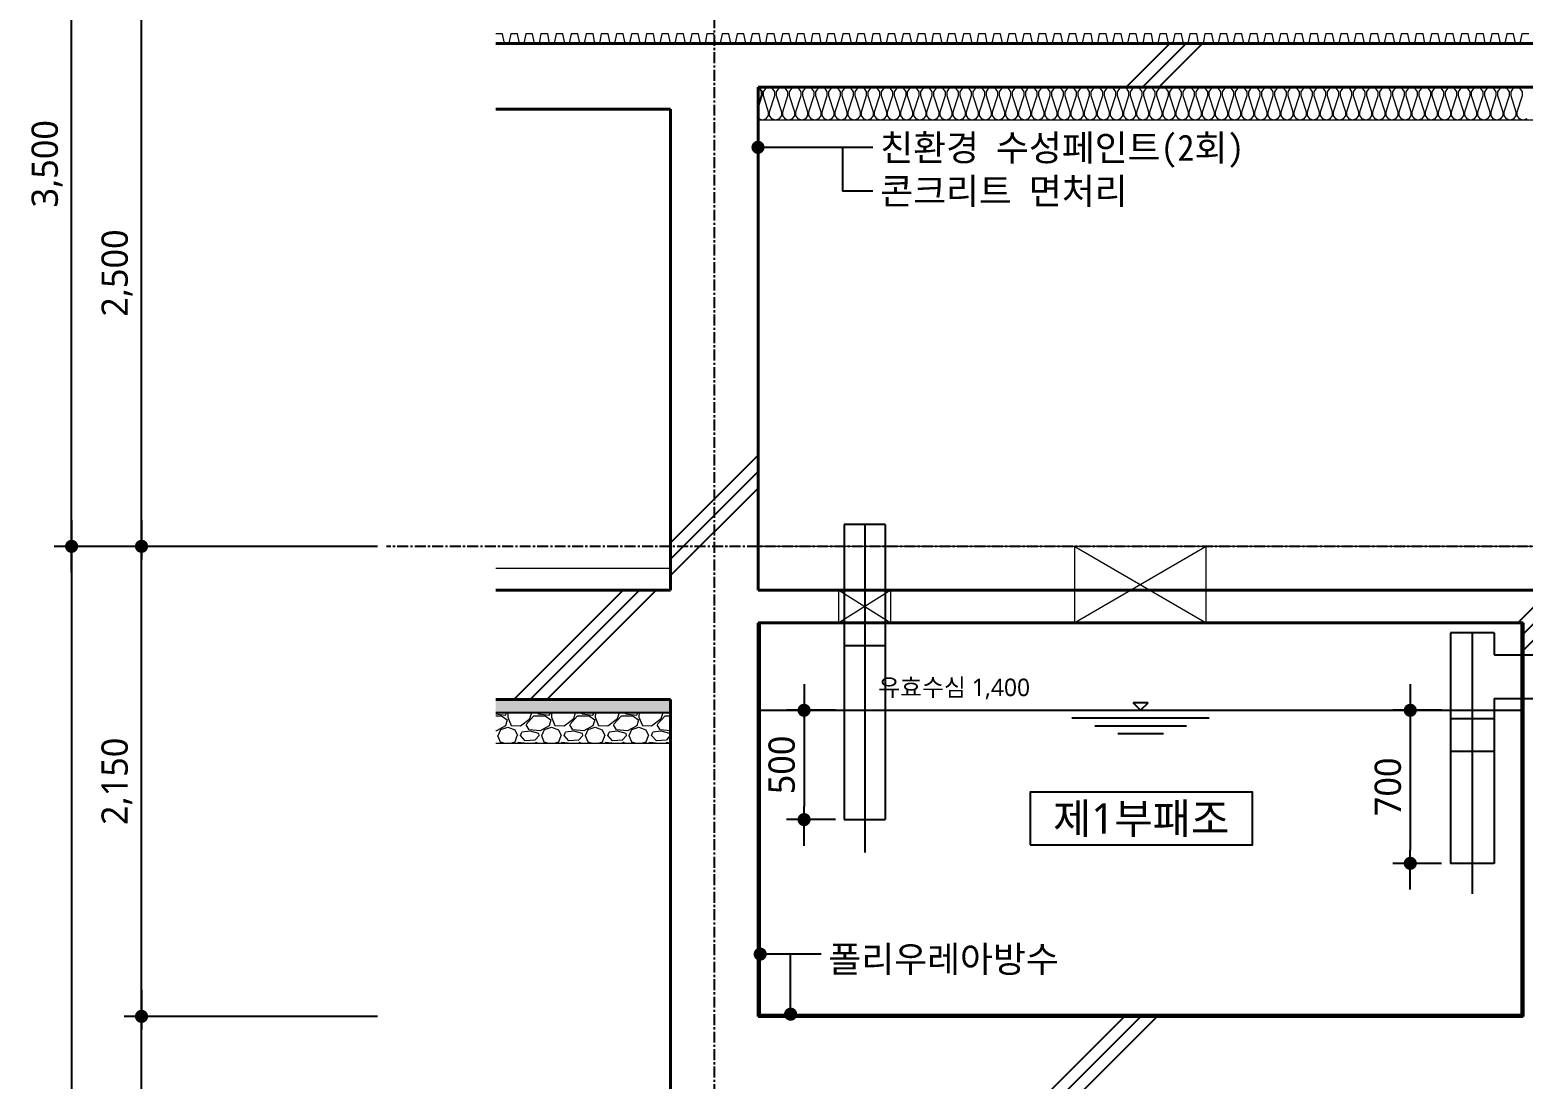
# Model space of a CAD drawing. Header units: millimetres. Extents: x 169673 to 334584, y 156879 to 224061.
# Drawn here: x 242102 to 248933, y 212178 to 216978 of the extents above; entities that cross this region are included whole.
import ezdxf
from ezdxf.enums import TextEntityAlignment as Align

# ---------------------------------------------------------------- set-up
doc = ezdxf.new("R2010")
doc.units = ezdxf.units.MM
doc.header["$LTSCALE"] = 40
doc.header["$MEASUREMENT"] = 0
for name, pattern in [('CEN', [62, 60, -1, 0, -1]), ('CENTER', [2, 1.25, -0.25, 0.25, -0.25]), ('HID', [2, 1.1, -0.9])]:
    doc.linetypes.add(name, pattern=pattern)
doc.layers.get('0').update_dxf_attribs({"linetype": 'CONTINUOUS'})
for name, color, linetype in [('--AH-TEXT', 7, 'CONTINUOUS'), ('1', 1, 'CONTINUOUS'), ('A-CONC-SOLD', 252, 'CEN'), ('A-DIMS', 7, 'CONTINUOUS'), ('A-MKXS-LEAD', 7, 'CONTINUOUS'), ('A-SECT-LIN3', 255, 'CONTINUOUS'), ('A-단열재', 9, 'CONTINUOUS'), ('AA-AXIS-LINE-1', 1, 'CENTER')]:
    doc.layers.add(name, color=color, linetype=linetype)
for name, color, linetype, lineweight in [('A-CONC-LIN1', 2, 'CONTINUOUS', 40), ('A-CONC-LIN2', 7, 'CONTINUOUS', 25), ('A-MKXS-TEXT1', 3, 'CONTINUOUS', 25), ('A-MKXX-NAME', 3, 'CONTINUOUS', 25), ('A-MKXX-SYMB', 7, 'CONTINUOUS', 25), ('A-SECT-LIN2', 6, 'CONTINUOUS', 20), ('A-XXXX-DRBD', 9, 'CONTINUOUS', 20), ('A-XXXX-FIN2', 6, 'CONTINUOUS', 20), ('A-XXXX-HATC', 8, 'CONTINUOUS', 18), ('A-XXXX-INSL2', 8, 'CONTINUOUS', 18), ('A-XXXX-WAT1', 9, 'HID', 20)]:
    doc.layers.add(name, color=color, linetype=linetype, lineweight=lineweight)
doc.styles.add('HY울릉도L', font='')
doc.styles.add('돋움체', font='')
doc.styles.add('맑은 고딕', font='malgun.ttf')
doc.styles.add('맑은고딕', font='malgun.ttf')
doc.styles.get('HY울릉도L').set_extended_font_data('HYwulM')
doc.styles.get('돋움체').set_extended_font_data('DotumChe')
doc.dimstyles.new('CDIM', dxfattribs={"dimtxt": 3, "dimasz": 1.5, "dimexe": 2, "dimexo": 1, "dimgap": 1, "dimtad": 1, "dimdec": 0, "dimrnd": 0.5, "dimzin": 0, "dimdsep": 32, "dimlunit": 6, "dimtxsty": 'HY울릉도L', "dimblk1": '_CIDOT', "dimblk2": '_CIDOT', "dimsah": 1, "dimcen": 5.5, "dimclrd": 2, "dimclre": 2, "dimclrt": 7, "dimadec": 0, "dimazin": 0, "dimtfac": 1, "dimtdec": 0, "dimtix": 1, "dimtmove": 2, "dimatfit": 1, "dimldrblk": '_CIDOT', "dimfxl": 1, "dimtolj": 1, "dimtzin": 0, "dimlwd": -1, "dimarcsym": 0})

# ---------------------------------------------------------------- blocks, each defined once
blk = doc.blocks.new('_CIDOT')
at = {"color": 0, "linetype": 'ByBlock'}
blk.add_line((2, 0), (-1, 0), dxfattribs=at)
at = {"color": 0, "linetype": 'ByBlock', "const_width": 0.5}
blk.add_lwpolyline([(-0.25, 0, 1), (0.25, 0, 1)], format="xyb", close=True, dxfattribs=at)
blk = doc.blocks.new('*D137')
at = {"layer": 'A-DIMS', "lineweight": -2, "transparency": 16777216}
for p, q in [((243693.1, 218115.2), (242213.1, 218115.2)), ((243693.1, 214615.2), (242213.1, 214615.2))]:
    blk.add_line(p, q, dxfattribs=at)
at = {"layer": 'A-DIMS', "transparency": 16777216}
blk.add_line((242293.1, 214675.2), (242293.1, 218055.2), dxfattribs=at)
at = {"layer": 'A-DIMS', "transparency": 16777216, "xscale": 60, "yscale": 60, "zscale": 60}
for p, rotation in [((242293.1, 218115.2), 90), ((242293.1, 214615.2), 270)]:
    blk.add_blockref('_CIDOT', p, dxfattribs=dict(at, rotation=rotation))
at = {"layer": 'A-DIMS', "color": 3, "transparency": 16777216, "insert": (242181, 216365.2), "char_height": 120, "attachment_point": 5, "rotation": 90, "style": '맑은고딕'}
blk.add_mtext('\\A1;3,500', dxfattribs=at)
blk = doc.blocks.new('*D138')
at = {"layer": 'A-DIMS', "lineweight": -2, "transparency": 16777216}
for p, q in [((243693.1, 217115.2), (242533.1, 217115.2)), ((243693.1, 214615.2), (242533.1, 214615.2))]:
    blk.add_line(p, q, dxfattribs=at)
at = {"layer": 'A-DIMS', "transparency": 16777216}
blk.add_line((242613.1, 214675.2), (242613.1, 217055.2), dxfattribs=at)
at = {"layer": 'A-DIMS', "transparency": 16777216, "xscale": 60, "yscale": 60, "zscale": 60}
for p, rotation in [((242613.1, 217115.2), 90), ((242613.1, 214615.2), 270)]:
    blk.add_blockref('_CIDOT', p, dxfattribs=dict(at, rotation=rotation))
at = {"layer": 'A-DIMS', "color": 3, "transparency": 16777216, "insert": (242501, 215865.2), "char_height": 120, "attachment_point": 5, "rotation": 90, "style": '맑은고딕'}
blk.add_mtext('\\A1;2,500', dxfattribs=at)
blk = doc.blocks.new('*D139')
at = {"layer": 'A-DIMS', "lineweight": -2, "transparency": 16777216}
for p, q in [((243693.1, 214615.2), (242533.1, 214615.2)), ((243693.1, 212465.2), (242533.1, 212465.2))]:
    blk.add_line(p, q, dxfattribs=at)
at = {"layer": 'A-DIMS', "transparency": 16777216}
blk.add_line((242613.1, 212525.2), (242613.1, 214555.2), dxfattribs=at)
at = {"layer": 'A-DIMS', "transparency": 16777216, "xscale": 60, "yscale": 60, "zscale": 60}
for p, rotation in [((242613.1, 214615.2), 90), ((242613.1, 212465.2), 270)]:
    blk.add_blockref('_CIDOT', p, dxfattribs=dict(at, rotation=rotation))
at = {"layer": 'A-DIMS', "color": 3, "transparency": 16777216, "insert": (242500.7, 213540.2), "char_height": 120, "attachment_point": 5, "rotation": 90, "style": '맑은고딕'}
blk.add_mtext('\\A1;2,150', dxfattribs=at)
blk = doc.blocks.new('*D140')
at = {"layer": 'A-DIMS', "lineweight": -2, "transparency": 16777216}
for p, q in [((243693.1, 212465.2), (242533.1, 212465.2)), ((243693.1, 209065.2), (242533.1, 209065.2))]:
    blk.add_line(p, q, dxfattribs=at)
at = {"layer": 'A-DIMS', "transparency": 16777216}
blk.add_line((242613.1, 209125.2), (242613.1, 212405.2), dxfattribs=at)
at = {"layer": 'A-DIMS', "transparency": 16777216, "xscale": 60, "yscale": 60, "zscale": 60}
for p, rotation in [((242613.1, 212465.2), 90), ((242613.1, 209065.2), 270)]:
    blk.add_blockref('_CIDOT', p, dxfattribs=dict(at, rotation=rotation))
at = {"layer": 'A-DIMS', "color": 3, "transparency": 16777216, "insert": (242501, 210765.2), "char_height": 120, "attachment_point": 5, "rotation": 90, "style": '맑은고딕'}
blk.add_mtext('\\A1;3,400', dxfattribs=at)
blk = doc.blocks.new('*D141')
at = {"layer": 'A-DIMS', "lineweight": -2, "transparency": 16777216}
for p, q in [((243693.1, 214615.2), (242213.1, 214615.2)), ((243693.1, 209065.2), (242213.1, 209065.2))]:
    blk.add_line(p, q, dxfattribs=at)
at = {"layer": 'A-DIMS', "transparency": 16777216}
blk.add_line((242293.1, 214555.2), (242293.1, 209125.2), dxfattribs=at)
at = {"layer": 'A-DIMS', "transparency": 16777216, "xscale": 60, "yscale": 60, "zscale": 60}
for p, rotation in [((242293.1, 214615.2), 90), ((242293.1, 209065.2), 270)]:
    blk.add_blockref('_CIDOT', p, dxfattribs=dict(at, rotation=rotation))
at = {"layer": 'A-DIMS', "color": 3, "transparency": 16777216, "insert": (242181, 211840.2), "char_height": 120, "attachment_point": 5, "rotation": 90, "style": '맑은고딕'}
blk.add_mtext('\\A1;5,550', dxfattribs=at)
blk = doc.blocks.new('A$C1EF06538')
at = {"color": 7}
for p, q in [((0, 0), (-25.8, 25.2)), ((25.8, 25.2), (-25.8, 25.2)), ((0, 0), (25.8, 25.2)), ((235.5, -27), (-235.5, -27)), ((157, -54), (-157, -54)), ((78.5, -81), (-78.5, -81))]:
    blk.add_line(p, q, dxfattribs=at)
blk = doc.blocks.new('*D156')
at = {"layer": 'A-DIMS', "lineweight": -2, "transparency": 16777216}
for p, q in [((245787.3, 213865.2, 0), (245563.9, 213865.2, 0)), ((245787.3, 213365.2, 0), (245563.9, 213365.2, 0))]:
    blk.add_line(p, q, dxfattribs=at)
at = {"layer": 'A-DIMS', "transparency": 16777216}
blk.add_line((245643.9, 213805.2, 0), (245643.9, 213425.2, 0), dxfattribs=at)
at = {"layer": 'A-DIMS', "transparency": 16777216, "xscale": 60, "yscale": 60, "zscale": 60}
for p, rotation in [((245643.9, 213865.2, 0), 90), ((245643.9, 213365.2, 0), 270)]:
    blk.add_blockref('_CIDOT', p, dxfattribs=dict(at, rotation=rotation))
at = {"layer": 'A-DIMS', "color": 3, "transparency": 16777216, "insert": (245541.9, 213615.2, 0), "char_height": 120, "attachment_point": 5, "rotation": 90, "style": '맑은고딕'}
blk.add_mtext('\\A1;500', dxfattribs=at)
blk = doc.blocks.new('*D157')
at = {"layer": 'A-DIMS', "lineweight": -2, "transparency": 16777216}
for p, q in [((248560.1, 213865.2, 0), (248336.8, 213865.2, 0)), ((248560.1, 213165.2, 0), (248336.8, 213165.2, 0))]:
    blk.add_line(p, q, dxfattribs=at)
at = {"layer": 'A-DIMS', "transparency": 16777216}
blk.add_line((248416.8, 213805.2, 0), (248416.8, 213225.2, 0), dxfattribs=at)
at = {"layer": 'A-DIMS', "transparency": 16777216, "xscale": 60, "yscale": 60, "zscale": 60}
for p, rotation in [((248416.8, 213865.2, 0), 90), ((248416.8, 213165.2, 0), 270)]:
    blk.add_blockref('_CIDOT', p, dxfattribs=dict(at, rotation=rotation))
at = {"layer": 'A-DIMS', "color": 3, "transparency": 16777216, "insert": (248314.8, 213515.2, 0), "char_height": 120, "attachment_point": 5, "rotation": 90, "style": '맑은고딕'}
blk.add_mtext('\\A1;700', dxfattribs=at)

msp = doc.modelspace()

# ---------------------------------------------------------------- hatches: boundary and pattern name
at = {"layer": 'A-CONC-SOLD'}
h = msp.add_hatch(dxfattribs=at)
h.set_pattern_fill('CONC', color=256, scale=100)
h.set_pattern_definition([(45, (-84000, 0), (-2121.32, 2121.32), []), (45, (-84000, 75), (-2121.32, 2121.32), []), (45, (-84000, 150), (-2121.32, 2121.32), [])])
h.paths.add_polyline_path([(255633.1, 214415.2), (255333.1, 214415.2), (255333.1, 216715.2), (256133.1, 216715.2), (256133.1, 216915.2), (244233.1, 216915.2), (244233.1, 216615.2), (245033.1, 216615.2), (245033.1, 214415.2), (244233.1, 214415.2), (244233.1, 213915.2), (245033.1, 213915.2), (245033.1, 209065.2), (255633.1, 209065.2)])
h.paths.add_polyline_path([(245433.1, 214265.2), (248933.1, 214265.2), (248933.1, 212465.2), (245433.1, 212465.2)], flags=16)
h.paths.add_polyline_path([(245433.1, 214415.2), (245433.1, 216715.2), (254933.1, 216715.2), (254933.1, 214415.2)], flags=16)
h.paths.add_polyline_path([(249133.1, 214265.2), (251033.1, 214265.2), (251033.1, 212465.2), (249133.1, 212465.2)], flags=16)
h.paths.add_polyline_path([(251233.1, 214265.2), (253133.1, 214265.2), (253133.1, 212465.2), (251233.1, 212465.2)], flags=16)
h.paths.add_polyline_path([(253333.1, 214265.2), (254933.1, 214265.2), (254933.1, 212465.2), (253333.1, 212465.2)], flags=16)
at = {"layer": 'A-XXXX-HATC'}
h = msp.add_hatch(dxfattribs=at)
h.set_pattern_fill('DOTS', color=256, scale=100)
h.set_pattern_definition([(0, (111686.8034, 293548.151), (3.125, 6.25), [0, -6.25])])
h.paths.add_polyline_path([(244233.1, 213915.2), (244233.1, 213855.2), (245033.1, 213855.2), (245033.1, 213915.2)])
h = msp.add_hatch(dxfattribs=at)
h.set_pattern_fill('GRAVEL', color=256, scale=200)
h.set_pattern_definition([(228.012788, (111830.803, 293748.151), (-1600, -1800), [26.9072, -2663.8176]), (184.969741, (111812.803, 293728.151), (2400, 200), [46.1736, -4571.18495]), (132.510447, (111766.803, 293724.151), (2000, -2200), [32.5576, -3223.20652]), (267.273689, (111688.803, 293674.151), (200, 4000), [42.0476, -4162.7116]), (292.833654, (111686.803, 293632.151), (-1000, 2400), [41.231, -4081.87463]), (357.273689, (111702.803, 293594.151), (-4000, 200), [42.0476, -4162.7116]), (37.6942405, (111744.8034, 293592.151), (-2600, -2000), [55.6058, -5504.9697]), (72.2553284, (111788.803, 293626.151), (1400, 4400), [52.4976, -5197.2643]), (121.4295656, (111804.803, 293676.151), (-1600, 2600), [42.19, -4176.81462]), (175.236358, (111782.803, 293712.151), (2200, -200), [48.1664, -2360.15252]), (222.397438, (111734.8034, 293716.151), (-2400, -2200), [62.2896, -6166.675]), (138.814075, (111886.803, 293672.151), (-1400, 1200), [21.2602, -2104.76896]), (171.4692344, (111870.803, 293686.151), (2600, -400), [40.4474, -4004.30228]), (225, (111830.8, 293692.15), (-2e-14, -200), [28.2842, -254.5585]), (203.19859, (111816.803, 293716.15), (1000, 400), [15.2316, -1507.92302]), (291.80141, (111802.803, 293710.15), (-200, 600), [21.5406, -1055.49236]), (30.963757, (111810.803, 293690.15), (600, 400), [34.9858, -1131.20458]), (161.56505, (111840.803, 293708.15), (400, -200), [25.2982, -607.15733]), (16.38954, (111686.803, 293710.151), (2000, 600), [35.44, -3508.56903]), (70.346176, (111720.803, 293720.151), (-800, -2200), [29.7322, -2943.48155]), (293.19859, (111840.803, 293748.15), (-400, 1000), [30.463, -1492.69162]), (343.61046, (111852.803, 293720.151), (-2000, 600), [35.44, -3508.56903]), (339.443955, (111686.803, 293586.15), (-1000, 400), [34.176, -1674.62475]), (294.775141, (111718.803, 293574.151), (-1000, 2200), [28.6356, -2834.92861]), (66.80141, (111842.803, 293548.15), (400, 1000), [30.463, -1492.69162]), (17.354025, (111854.803, 293576.151), (-2600, -800), [33.5262, -3319.08472]), (69.443955, (111744.803, 293548.15), (-400, -1000), [17.088, -1691.71275]), (101.309932, (111830.803, 293548.15), (-200, 800), [10.198, -1009.6059]), (165.963757, (111828.803, 293558.15), (600, -200), [41.231, -783.39013]), (186.009006, (111788.803, 293568.151), (2000, 200), [38.21, -3782.78463]), (303.690068, (111810.803, 293672.15), (-200, 400), [28.8444, -692.26586]), (353.1572266, (111826.803, 293648.151), (3400, -400), [50.3588, -4985.51252]), (60.945396, (111876.803, 293642.151), (-800, -1400), [20.5912, -2038.53483]), (90, (111886.8, 293660.15), (-200, 200), [12, -188]), (120.256437, (111784.803, 293574.151), (800, -1400), [27.7848, -2750.704]), (48.012788, (111770.803, 293598.151), (1600, 1800), [53.8144, -2636.9104]), (0, (111806.8, 293638.15), (200, 200), [52, -148]), (325.3048465, (111858.803, 293638.151), (2000, -1400), [31.6228, -3130.65486]), (254.054604, (111884.803, 293620.15), (-200, -800), [29.1204, -1426.90158]), (207.6459754, (111876.803, 293592.151), (-3800, -2000), [47.413, -4693.89484]), (175.426079, (111834.803, 293570.151), (-2600, 200), [50.1598, -4965.81468])])
h.paths.add_polyline_path([(244233.1, 213855.2), (244233.1, 213715.2), (245033.1, 213715.2), (245033.1, 213855.2)])

# ---------------------------------------------------------------- linework, layer by layer
at = {"ltscale": 0.5}
for p, q in [((245827.3, 214715.2), (245827.3, 213965.1)), ((246015.1, 214715.2), (245827.3, 214715.2)), ((246015.1, 214715.2), (246015.1, 213365.2)), ((248600.1, 214219.6), (248600.1, 213165.2)), ((248800.1, 214219.6), (248800.1, 214119.6)), ((245827.3, 214161.7), (246015.1, 214161.7)), ((248800.1, 214119.6), (249266.1, 214119.6)), ((245827.3, 213965.1), (245827.3, 213365.2)), ((248800.1, 213919.6), (248800.1, 213165.2)), ((248800.1, 213919.6), (249266.1, 213919.6)), ((248800.1, 213826.5), (248600.1, 213826.5))]:
    msp.add_line(p, q, dxfattribs=at)
for p, q in [((248800.1, 214219.6), (248600.1, 214219.6)), ((248600.1, 213678.4), (248800.1, 213678.4))]:
    msp.add_line(p, q)
at = {"elevation": 0}
msp.add_lwpolyline([(245827.3, 213365.2), (246015.1, 213365.2)], dxfattribs=at)
at = {"ltscale": 0.5}
msp.add_lwpolyline([(248800.1, 213165.2), (248600.1, 213165.2)], dxfattribs=at)
at = {"layer": '1'}
for p, q in [((245921.2, 214715.2), (245921.2, 213215.2, 0)), ((248700.1, 214219.6), (248700.1, 213025.2))]:
    msp.add_line(p, q, dxfattribs=at)
at = {"layer": 'A-CONC-LIN1'}
for p, q in [((256133.1, 216915.2), (244233.1, 216915.2)), ((254933.1, 216715.2), (245433.1, 216715.2)), ((245433.1, 216715.2), (245433.1, 214415.2)), ((245033.1, 216615.2), (244233.1, 216615.2)), ((245033.1, 216615.2), (245033.1, 214415.2)), ((244233.1, 214415.2), (245033.1, 214415.2)), ((254933.1, 214415.2), (245433.1, 214415.2)), ((248933.1, 214265.2), (245433.1, 214265.2)), ((245433.1, 214265.2), (245433.1, 212465.2)), ((248933.1, 214265.2), (248933.1, 212465.2)), ((244233.1, 213915.2), (245033.1, 213915.2)), ((245033.1, 213915.2), (245033.1, 209065.2)), ((248933.1, 212465.2), (245433.1, 212465.2))]:
    msp.add_line(p, q, dxfattribs=at)
at = {"layer": 'A-CONC-LIN2'}
msp.add_line((245443.1, 213865.2), (248923.1, 213865.2), dxfattribs=at)
at = {"layer": 'A-MKXS-LEAD'}
for p, q in [((245958.9, 216440.3), (245433.1, 216440.3)), ((245819.7, 216440.3), (245819.7, 216240.3)), ((245958.9, 216240.3), (245819.7, 216240.3)), ((245721.6, 212750), (245443.1, 212750)), ((245582.3, 212475.2), (245582.3, 212750))]:
    msp.add_line(p, q, dxfattribs=at)
at = {"layer": 'A-MKXS-LEAD', "const_width": 30}
for points in [[(245448.1, 216440.3, 1), (245418.1, 216440.3, 1)], [(245458.1, 212750, -1), (245428.1, 212750, -1)], [(245597.3, 212475.2, -1), (245567.3, 212475.2, -1)]]:
    msp.add_lwpolyline(points, format="xyb", close=True, dxfattribs=at)
at = {"layer": 'A-MKXX-SYMB'}
msp.add_lwpolyline([(246677.6, 213250.2), (247694.6, 213250.2), (247694.6, 213490.2), (246677.6, 213490.2)], close=True, dxfattribs=at)
at = {"layer": 'A-SECT-LIN2'}
for p, q in [((245433.1, 212473.1), (245441, 212465.2)), ((248933.1, 212473.1), (248925.1, 212465.2))]:
    msp.add_line(p, q, dxfattribs=at)
for points in [[(245443.1, 214265.2), (245443.1, 212477.2), (245445.1, 212475.2), (248933.1, 212475.2)], [(248923.1, 214265.2), (248923.1, 212477.2), (248921, 212475.2)]]:
    msp.add_lwpolyline(points, dxfattribs=at)
at = {"layer": 'A-SECT-LIN3'}
msp.add_line((244233.1, 213855.2), (245033.1, 213855.2), dxfattribs=at)
at = {"layer": 'A-XXXX-DRBD'}
msp.add_lwpolyline([(248958.4, 216960.2), (248927.4, 216960.2), (248918.6, 216915.2), (248898.1, 216915.2), (248889.4, 216960.2), (248858.3, 216960.2), (248849.6, 216915.2), (248829.1, 216915.2), (248820.3, 216960.2), (248789.3, 216960.2), (248780.5, 216915.2), (248760.1, 216915.2), (248751.3, 216960.2), (248720.3, 216960.2), (248711.5, 216915.2), (248691, 216915.2), (248682.3, 216960.2), (248651.2, 216960.2), (248642.5, 216915.2), (248622, 216915.2), (248613.2, 216960.2), (248582.2, 216960.2), (248573.4, 216915.2), (248553, 216915.2), (248544.2, 216960.2), (248513.2, 216960.2), (248504.4, 216915.2), (248483.9, 216915.2), (248475.2, 216960.2), (248444.1, 216960.2), (248435.4, 216915.2), (248414.9, 216915.2), (248406.1, 216960.2), (248375.1, 216960.2), (248366.3, 216915.2), (248345.9, 216915.2), (248337.1, 216960.2), (248306.1, 216960.2), (248297.3, 216915.2), (248276.8, 216915.2), (248268.1, 216960.2), (248237, 216960.2), (248228.3, 216915.2), (248207.8, 216915.2), (248199, 216960.2), (248168, 216960.2), (248159.2, 216915.2), (248138.8, 216915.2), (248130, 216960.2), (248099, 216960.2), (248090.2, 216915.2), (248069.7, 216915.2), (248061, 216960.2), (248029.9, 216960.2), (248021.2, 216915.2), (248000.7, 216915.2), (247991.9, 216960.2), (247960.9, 216960.2), (247952.1, 216915.2), (247931.7, 216915.2), (247922.9, 216960.2), (247891.9, 216960.2), (247883.1, 216915.2), (247862.6, 216915.2), (247853.9, 216960.2), (247822.8, 216960.2), (247814.1, 216915.2), (247793.6, 216915.2), (247784.8, 216960.2), (247753.8, 216960.2), (247745, 216915.2), (247724.6, 216915.2), (247715.8, 216960.2), (247684.8, 216960.2), (247676, 216915.2), (247655.5, 216915.2), (247646.8, 216960.2), (247615.7, 216960.2), (247607, 216915.2), (247586.5, 216915.2), (247577.7, 216960.2), (247546.7, 216960.2), (247537.9, 216915.2), (247517.5, 216915.2), (247508.7, 216960.2), (247477.7, 216960.2), (247468.9, 216915.2), (247448.4, 216915.2), (247439.7, 216960.2), (247408.6, 216960.2), (247399.9, 216915.2), (247379.4, 216915.2), (247370.6, 216960.2), (247339.6, 216960.2), (247330.8, 216915.2), (247310.4, 216915.2), (247301.6, 216960.2), (247270.6, 216960.2), (247261.8, 216915.2), (247241.3, 216915.2), (247232.6, 216960.2), (247201.5, 216960.2), (247192.8, 216915.2), (247172.3, 216915.2), (247163.5, 216960.2), (247132.5, 216960.2), (247123.7, 216915.2), (247103.3, 216915.2), (247094.5, 216960.2), (247063.5, 216960.2), (247054.7, 216915.2), (247034.2, 216915.2), (247025.5, 216960.2), (246994.4, 216960.2), (246985.7, 216915.2), (246965.2, 216915.2), (246956.4, 216960.2), (246925.4, 216960.2), (246916.6, 216915.2), (246896.2, 216915.2), (246887.4, 216960.2), (246856.4, 216960.2), (246847.6, 216915.2), (246827.1, 216915.2), (246818.4, 216960.2), (246787.3, 216960.2), (246778.6, 216915.2), (246758.1, 216915.2), (246749.3, 216960.2), (246718.3, 216960.2), (246709.5, 216915.2), (246689.1, 216915.2), (246680.3, 216960.2), (246649.2, 216960.2), (246640.5, 216915.2), (246620, 216915.2), (246611.3, 216960.2), (246580.2, 216960.2), (246571.5, 216915.2), (246551, 216915.2), (246542.2, 216960.2), (246511.2, 216960.2), (246502.4, 216915.2), (246482, 216915.2), (246473.2, 216960.2), (246442.1, 216960.2), (246433.4, 216915.2), (246412.9, 216915.2), (246404.2, 216960.2), (246373.1, 216960.2), (246364.4, 216915.2), (246343.9, 216915.2), (246335.1, 216960.2), (246304.1, 216960.2), (246295.3, 216915.2), (246274.9, 216915.2), (246266.1, 216960.2), (246235, 216960.2), (246226.3, 216915.2), (246205.8, 216915.2), (246197.1, 216960.2), (246166, 216960.2), (246157.3, 216915.2), (246136.8, 216915.2), (246128, 216960.2), (246097, 216960.2), (246088.2, 216915.2), (246067.8, 216915.2), (246059, 216960.2), (246027.9, 216960.2), (246019.2, 216915.2), (245998.7, 216915.2), (245990, 216960.2), (245958.9, 216960.2), (245950.2, 216915.2), (245929.7, 216915.2), (245920.9, 216960.2), (245889.9, 216960.2), (245881.1, 216915.2), (245860.6, 216915.2), (245851.9, 216960.2), (245820.8, 216960.2), (245812.1, 216915.2), (245791.6, 216915.2), (245782.9, 216960.2), (245751.8, 216960.2), (245743.1, 216915.2), (245722.6, 216915.2), (245713.8, 216960.2), (245682.8, 216960.2), (245674, 216915.2), (245653.5, 216915.2), (245644.8, 216960.2), (245613.7, 216960.2), (245605, 216915.2), (245584.5, 216915.2), (245575.8, 216960.2), (245544.7, 216960.2), (245536, 216915.2), (245515.5, 216915.2), (245506.7, 216960.2), (245475.7, 216960.2), (245466.9, 216915.2), (245446.4, 216915.2), (245437.7, 216960.2), (245406.6, 216960.2), (245397.9, 216915.2), (245377.4, 216915.2), (245368.7, 216960.2), (245337.6, 216960.2), (245328.9, 216915.2), (245308.4, 216915.2), (245299.6, 216960.2), (245268.6, 216960.2), (245259.8, 216915.2), (245239.3, 216915.2), (245230.6, 216960.2), (245199.5, 216960.2), (245190.8, 216915.2), (245170.3, 216915.2), (245161.6, 216960.2), (245130.5, 216960.2), (245121.8, 216915.2), (245101.3, 216915.2), (245092.5, 216960.2), (245061.5, 216960.2), (245052.7, 216915.2), (245032.2, 216915.2), (245023.5, 216960.2), (244992.4, 216960.2), (244983.7, 216915.2), (244963.2, 216915.2), (244954.5, 216960.2), (244923.4, 216960.2), (244914.7, 216915.2), (244894.2, 216915.2), (244885.4, 216960.2), (244854.4, 216960.2), (244845.6, 216915.2), (244825.1, 216915.2), (244816.4, 216960.2), (244785.3, 216960.2), (244776.6, 216915.2), (244756.1, 216915.2), (244747.4, 216960.2), (244716.3, 216960.2), (244707.6, 216915.2), (244687.1, 216915.2), (244678.3, 216960.2), (244647.3, 216960.2), (244638.5, 216915.2), (244618, 216915.2), (244609.3, 216960.2), (244578.2, 216960.2), (244569.5, 216915.2), (244549, 216915.2), (244540.3, 216960.2), (244509.2, 216960.2), (244500.5, 216915.2), (244480, 216915.2), (244471.2, 216960.2), (244440.2, 216960.2), (244431.4, 216915.2), (244410.9, 216915.2), (244402.2, 216960.2), (244371.1, 216960.2), (244362.4, 216915.2), (244341.9, 216915.2), (244333.2, 216960.2), (244302.1, 216960.2), (244293.4, 216915.2), (244272.9, 216915.2), (244264.1, 216960.2), (244233.1, 216960.2)], dxfattribs=at)
at = {"layer": 'A-XXXX-FIN2'}
for p, q in [((254923.1, 214615.2), (245433.1, 214615.2)), ((244233.1, 214515.2), (245033.1, 214515.2))]:
    msp.add_line(p, q, dxfattribs=at)
at = {"layer": 'A-XXXX-HATC'}
msp.add_line((244233.1, 213715.2), (245033.1, 213715.2), dxfattribs=at)
at = {"layer": 'A-XXXX-HATC', "ltscale": 3}
for points in [[(246883.1, 214265.2), (246883.1, 214615.2)], [(247483.1, 214615.2), (246883.1, 214265.2)], [(246883.1, 214615.2), (247483.1, 214265.2)], [(247483.1, 214265.2), (247483.1, 214615.2)], [(245802.3, 214265.2), (245802.3, 214415.2)], [(246040.1, 214415.2), (245802.3, 214265.2)], [(245802.3, 214415.2), (246040.1, 214265.2)], [(246040.1, 214265.2), (246040.1, 214415.2)]]:
    msp.add_lwpolyline(points, dxfattribs=at)
at = {"layer": 'A-XXXX-INSL2'}
msp.add_line((254933.1, 216565.2), (245433.1, 216565.2), dxfattribs=at)
msp.add_lwpolyline([(248949.6, 216571.2), (248933.1, 216565.2), (248916.6, 216571.2), (248906.1, 216586.2), (248906.1, 216602.7), (248930.1, 216677.7), (248930.1, 216694.2), (248919.6, 216709.2), (248903.1, 216715.2), (248886.6, 216709.2), (248876.1, 216694.2), (248876.1, 216677.7), (248900.1, 216602.7), (248900.1, 216586.2), (248889.6, 216571.2), (248873.1, 216565.2), (248856.6, 216571.2), (248846.1, 216586.2), (248846.1, 216602.7), (248870.1, 216677.7), (248870.1, 216694.2), (248859.6, 216709.2), (248843.1, 216715.2), (248826.6, 216709.2), (248816.1, 216694.2), (248816.1, 216677.7), (248840.1, 216602.7), (248840.1, 216586.2), (248829.6, 216571.2), (248813.1, 216565.2), (248796.6, 216571.2), (248786.1, 216586.2), (248786.1, 216602.7), (248810.1, 216677.7), (248810.1, 216694.2), (248799.6, 216709.2), (248783.1, 216715.2), (248766.6, 216709.2), (248756.1, 216694.2), (248756.1, 216677.7), (248780.1, 216602.7), (248780.1, 216586.2), (248769.6, 216571.2), (248753.1, 216565.2), (248736.6, 216571.2), (248726.1, 216586.2), (248726.1, 216602.7), (248750.1, 216677.7), (248750.1, 216694.2), (248739.6, 216709.2), (248723.1, 216715.2), (248706.6, 216709.2), (248696.1, 216694.2), (248696.1, 216677.7), (248720.1, 216602.7), (248720.1, 216586.2), (248709.6, 216571.2), (248693.1, 216565.2), (248676.6, 216571.2), (248666.1, 216586.2), (248666.1, 216602.7), (248690.1, 216677.7), (248690.1, 216694.2), (248679.6, 216709.2), (248663.1, 216715.2), (248646.6, 216709.2), (248636.1, 216694.2), (248636.1, 216677.7), (248660.1, 216602.7), (248660.1, 216586.2), (248649.6, 216571.2), (248633.1, 216565.2), (248616.6, 216571.2), (248606.1, 216586.2), (248606.1, 216602.7), (248630.1, 216677.7), (248630.1, 216694.2), (248619.6, 216709.2), (248603.1, 216715.2), (248586.6, 216709.2), (248576.1, 216694.2), (248576.1, 216677.7), (248600.1, 216602.7), (248600.1, 216586.2), (248589.6, 216571.2), (248573.1, 216565.2), (248556.6, 216571.2), (248546.1, 216586.2), (248546.1, 216602.7), (248570.1, 216677.7), (248570.1, 216694.2), (248559.6, 216709.2), (248543.1, 216715.2), (248526.6, 216709.2), (248516.1, 216694.2), (248516.1, 216677.7), (248540.1, 216602.7), (248540.1, 216586.2), (248529.6, 216571.2), (248513.1, 216565.2), (248496.6, 216571.2), (248486.1, 216586.2), (248486.1, 216602.7), (248510.1, 216677.7), (248510.1, 216694.2), (248499.6, 216709.2), (248483.1, 216715.2), (248466.6, 216709.2), (248456.1, 216694.2), (248456.1, 216677.7), (248480.1, 216602.7), (248480.1, 216586.2), (248469.6, 216571.2), (248453.1, 216565.2), (248436.6, 216571.2), (248426.1, 216586.2), (248426.1, 216602.7), (248450.1, 216677.7), (248450.1, 216694.2), (248439.6, 216709.2), (248423.1, 216715.2), (248406.6, 216709.2), (248396.1, 216694.2), (248396.1, 216677.7), (248420.1, 216602.7), (248420.1, 216586.2), (248409.6, 216571.2), (248393.1, 216565.2), (248376.6, 216571.2), (248366.1, 216586.2), (248366.1, 216602.7), (248390.1, 216677.7), (248390.1, 216694.2), (248379.6, 216709.2), (248363.1, 216715.2), (248346.6, 216709.2), (248336.1, 216694.2), (248336.1, 216677.7), (248360.1, 216602.7), (248360.1, 216586.2), (248349.6, 216571.2), (248333.1, 216565.2), (248316.6, 216571.2), (248306.1, 216586.2), (248306.1, 216602.7), (248330.1, 216677.7), (248330.1, 216694.2), (248319.6, 216709.2), (248303.1, 216715.2), (248286.6, 216709.2), (248276.1, 216694.2), (248276.1, 216677.7), (248300.1, 216602.7), (248300.1, 216586.2), (248289.6, 216571.2), (248273.1, 216565.2), (248256.6, 216571.2), (248246.1, 216586.2), (248246.1, 216602.7), (248270.1, 216677.7), (248270.1, 216694.2), (248259.6, 216709.2), (248243.1, 216715.2), (248226.6, 216709.2), (248216.1, 216694.2), (248216.1, 216677.7), (248240.1, 216602.7), (248240.1, 216586.2), (248229.6, 216571.2), (248213.1, 216565.2), (248196.6, 216571.2), (248186.1, 216586.2), (248186.1, 216602.7), (248210.1, 216677.7), (248210.1, 216694.2), (248199.6, 216709.2), (248183.1, 216715.2), (248166.6, 216709.2), (248156.1, 216694.2), (248156.1, 216677.7), (248180.1, 216602.7), (248180.1, 216586.2), (248169.6, 216571.2), (248153.1, 216565.2), (248136.6, 216571.2), (248126.1, 216586.2), (248126.1, 216602.7), (248150.1, 216677.7), (248150.1, 216694.2), (248139.6, 216709.2), (248123.1, 216715.2), (248106.6, 216709.2), (248096.1, 216694.2), (248096.1, 216677.7), (248120.1, 216602.7), (248120.1, 216586.2), (248109.6, 216571.2), (248093.1, 216565.2), (248076.6, 216571.2), (248066.1, 216586.2), (248066.1, 216602.7), (248090.1, 216677.7), (248090.1, 216694.2), (248079.6, 216709.2), (248063.1, 216715.2), (248046.6, 216709.2), (248036.1, 216694.2), (248036.1, 216677.7), (248060.1, 216602.7), (248060.1, 216586.2), (248049.6, 216571.2), (248033.1, 216565.2), (248016.6, 216571.2), (248006.1, 216586.2), (248006.1, 216602.7), (248030.1, 216677.7), (248030.1, 216694.2), (248019.6, 216709.2), (248003.1, 216715.2), (247986.6, 216709.2), (247976.1, 216694.2), (247976.1, 216677.7), (248000.1, 216602.7), (248000.1, 216586.2), (247989.6, 216571.2), (247973.1, 216565.2), (247956.6, 216571.2), (247946.1, 216586.2), (247946.1, 216602.7), (247970.1, 216677.7), (247970.1, 216694.2), (247959.6, 216709.2), (247943.1, 216715.2), (247926.6, 216709.2), (247916.1, 216694.2), (247916.1, 216677.7), (247940.1, 216602.7), (247940.1, 216586.2), (247929.6, 216571.2), (247913.1, 216565.2), (247896.6, 216571.2), (247886.1, 216586.2), (247886.1, 216602.7), (247910.1, 216677.7), (247910.1, 216694.2), (247899.6, 216709.2), (247883.1, 216715.2), (247866.6, 216709.2), (247856.1, 216694.2), (247856.1, 216677.7), (247880.1, 216602.7), (247880.1, 216586.2), (247869.6, 216571.2), (247853.1, 216565.2), (247836.6, 216571.2), (247826.1, 216586.2), (247826.1, 216602.7), (247850.1, 216677.7), (247850.1, 216694.2), (247839.6, 216709.2), (247823.1, 216715.2), (247806.6, 216709.2), (247796.1, 216694.2), (247796.1, 216677.7), (247820.1, 216602.7), (247820.1, 216586.2), (247809.6, 216571.2), (247793.1, 216565.2), (247776.6, 216571.2), (247766.1, 216586.2), (247766.1, 216602.7), (247790.1, 216677.7), (247790.1, 216694.2), (247779.6, 216709.2), (247763.1, 216715.2), (247746.6, 216709.2), (247736.1, 216694.2), (247736.1, 216677.7), (247760.1, 216602.7), (247760.1, 216586.2), (247749.6, 216571.2), (247733.1, 216565.2), (247716.6, 216571.2), (247706.1, 216586.2), (247706.1, 216602.7), (247730.1, 216677.7), (247730.1, 216694.2), (247719.6, 216709.2), (247703.1, 216715.2), (247686.6, 216709.2), (247676.1, 216694.2), (247676.1, 216677.7), (247700.1, 216602.7), (247700.1, 216586.2), (247689.6, 216571.2), (247673.1, 216565.2), (247656.6, 216571.2), (247646.1, 216586.2), (247646.1, 216602.7), (247670.1, 216677.7), (247670.1, 216694.2), (247659.6, 216709.2), (247643.1, 216715.2), (247626.6, 216709.2), (247616.1, 216694.2), (247616.1, 216677.7), (247640.1, 216602.7), (247640.1, 216586.2), (247629.6, 216571.2), (247613.1, 216565.2), (247596.6, 216571.2), (247586.1, 216586.2), (247586.1, 216602.7), (247610.1, 216677.7), (247610.1, 216694.2), (247599.6, 216709.2), (247583.1, 216715.2), (247566.6, 216709.2), (247556.1, 216694.2), (247556.1, 216677.7), (247580.1, 216602.7), (247580.1, 216586.2), (247569.6, 216571.2), (247553.1, 216565.2), (247536.6, 216571.2), (247526.1, 216586.2), (247526.1, 216602.7), (247550.1, 216677.7), (247550.1, 216694.2), (247539.6, 216709.2), (247523.1, 216715.2), (247506.6, 216709.2), (247496.1, 216694.2), (247496.1, 216677.7), (247520.1, 216602.7), (247520.1, 216586.2), (247509.6, 216571.2), (247493.1, 216565.2), (247476.6, 216571.2), (247466.1, 216586.2), (247466.1, 216602.7), (247490.1, 216677.7), (247490.1, 216694.2), (247479.6, 216709.2), (247463.1, 216715.2), (247446.6, 216709.2), (247436.1, 216694.2), (247436.1, 216677.7), (247460.1, 216602.7), (247460.1, 216586.2), (247449.6, 216571.2), (247433.1, 216565.2), (247416.6, 216571.2), (247406.1, 216586.2), (247406.1, 216602.7), (247430.1, 216677.7), (247430.1, 216694.2), (247419.6, 216709.2), (247403.1, 216715.2), (247386.6, 216709.2), (247376.1, 216694.2), (247376.1, 216677.7), (247400.1, 216602.7), (247400.1, 216586.2), (247389.6, 216571.2), (247373.1, 216565.2), (247356.6, 216571.2), (247346.1, 216586.2), (247346.1, 216602.7), (247370.1, 216677.7), (247370.1, 216694.2), (247359.6, 216709.2), (247343.1, 216715.2), (247326.6, 216709.2), (247316.1, 216694.2), (247316.1, 216677.7), (247340.1, 216602.7), (247340.1, 216586.2), (247329.6, 216571.2), (247313.1, 216565.2), (247296.6, 216571.2), (247286.1, 216586.2), (247286.1, 216602.7), (247310.1, 216677.7), (247310.1, 216694.2), (247299.6, 216709.2), (247283.1, 216715.2), (247266.6, 216709.2), (247256.1, 216694.2), (247256.1, 216677.7), (247280.1, 216602.7), (247280.1, 216586.2), (247269.6, 216571.2), (247253.1, 216565.2), (247236.6, 216571.2), (247226.1, 216586.2), (247226.1, 216602.7), (247250.1, 216677.7), (247250.1, 216694.2), (247239.6, 216709.2), (247223.1, 216715.2), (247206.6, 216709.2), (247196.1, 216694.2), (247196.1, 216677.7), (247220.1, 216602.7), (247220.1, 216586.2), (247209.6, 216571.2), (247193.1, 216565.2), (247176.6, 216571.2), (247166.1, 216586.2), (247166.1, 216602.7), (247190.1, 216677.7), (247190.1, 216694.2), (247179.6, 216709.2), (247163.1, 216715.2), (247146.6, 216709.2), (247136.1, 216694.2), (247136.1, 216677.7), (247160.1, 216602.7), (247160.1, 216586.2), (247149.6, 216571.2), (247133.1, 216565.2), (247116.6, 216571.2), (247106.1, 216586.2), (247106.1, 216602.7), (247130.1, 216677.7), (247130.1, 216694.2), (247119.6, 216709.2), (247103.1, 216715.2), (247086.6, 216709.2), (247076.1, 216694.2), (247076.1, 216677.7), (247100.1, 216602.7), (247100.1, 216586.2), (247089.6, 216571.2), (247073.1, 216565.2), (247056.6, 216571.2), (247046.1, 216586.2), (247046.1, 216602.7), (247070.1, 216677.7), (247070.1, 216694.2), (247059.6, 216709.2), (247043.1, 216715.2), (247026.6, 216709.2), (247016.1, 216694.2), (247016.1, 216677.7), (247040.1, 216602.7), (247040.1, 216586.2), (247029.6, 216571.2), (247013.1, 216565.2), (246996.6, 216571.2), (246986.1, 216586.2), (246986.1, 216602.7), (247010.1, 216677.7), (247010.1, 216694.2), (246999.6, 216709.2), (246983.1, 216715.2), (246966.6, 216709.2), (246956.1, 216694.2), (246956.1, 216677.7), (246980.1, 216602.7), (246980.1, 216586.2), (246969.6, 216571.2), (246953.1, 216565.2), (246936.6, 216571.2), (246926.1, 216586.2), (246926.1, 216602.7), (246950.1, 216677.7), (246950.1, 216694.2), (246939.6, 216709.2), (246923.1, 216715.2), (246906.6, 216709.2), (246896.1, 216694.2), (246896.1, 216677.7), (246920.1, 216602.7), (246920.1, 216586.2), (246909.6, 216571.2), (246893.1, 216565.2), (246876.6, 216571.2), (246866.1, 216586.2), (246866.1, 216602.7), (246890.1, 216677.7), (246890.1, 216694.2), (246879.6, 216709.2), (246863.1, 216715.2), (246846.6, 216709.2), (246836.1, 216694.2), (246836.1, 216677.7), (246860.1, 216602.7), (246860.1, 216586.2), (246849.6, 216571.2), (246833.1, 216565.2), (246816.6, 216571.2), (246806.1, 216586.2), (246806.1, 216602.7), (246830.1, 216677.7), (246830.1, 216694.2), (246819.6, 216709.2), (246803.1, 216715.2), (246786.6, 216709.2), (246776.1, 216694.2), (246776.1, 216677.7), (246800.1, 216602.7), (246800.1, 216586.2), (246789.6, 216571.2), (246773.1, 216565.2), (246756.6, 216571.2), (246746.1, 216586.2), (246746.1, 216602.7), (246770.1, 216677.7), (246770.1, 216694.2), (246759.6, 216709.2), (246743.1, 216715.2), (246726.6, 216709.2), (246716.1, 216694.2), (246716.1, 216677.7), (246740.1, 216602.7), (246740.1, 216586.2), (246729.6, 216571.2), (246713.1, 216565.2), (246696.6, 216571.2), (246686.1, 216586.2), (246686.1, 216602.7), (246710.1, 216677.7), (246710.1, 216694.2), (246699.6, 216709.2), (246683.1, 216715.2), (246666.6, 216709.2), (246656.1, 216694.2), (246656.1, 216677.7), (246680.1, 216602.7), (246680.1, 216586.2), (246669.6, 216571.2), (246653.1, 216565.2), (246636.6, 216571.2), (246626.1, 216586.2), (246626.1, 216602.7), (246650.1, 216677.7), (246650.1, 216694.2), (246639.6, 216709.2), (246623.1, 216715.2), (246606.6, 216709.2), (246596.1, 216694.2), (246596.1, 216677.7), (246620.1, 216602.7), (246620.1, 216586.2), (246609.6, 216571.2), (246593.1, 216565.2), (246576.6, 216571.2), (246566.1, 216586.2), (246566.1, 216602.7), (246590.1, 216677.7), (246590.1, 216694.2), (246579.6, 216709.2), (246563.1, 216715.2), (246546.6, 216709.2), (246536.1, 216694.2), (246536.1, 216677.7), (246560.1, 216602.7), (246560.1, 216586.2), (246549.6, 216571.2), (246533.1, 216565.2), (246516.6, 216571.2), (246506.1, 216586.2), (246506.1, 216602.7), (246530.1, 216677.7), (246530.1, 216694.2), (246519.6, 216709.2), (246503.1, 216715.2), (246486.6, 216709.2), (246476.1, 216694.2), (246476.1, 216677.7), (246500.1, 216602.7), (246500.1, 216586.2), (246489.6, 216571.2), (246473.1, 216565.2), (246456.6, 216571.2), (246446.1, 216586.2), (246446.1, 216602.7), (246470.1, 216677.7), (246470.1, 216694.2), (246459.6, 216709.2), (246443.1, 216715.2), (246426.6, 216709.2), (246416.1, 216694.2), (246416.1, 216677.7), (246440.1, 216602.7), (246440.1, 216586.2), (246429.6, 216571.2), (246413.1, 216565.2), (246396.6, 216571.2), (246386.1, 216586.2), (246386.1, 216602.7), (246410.1, 216677.7), (246410.1, 216694.2), (246399.6, 216709.2), (246383.1, 216715.2), (246366.6, 216709.2), (246356.1, 216694.2), (246356.1, 216677.7), (246380.1, 216602.7), (246380.1, 216586.2), (246369.6, 216571.2), (246353.1, 216565.2), (246336.6, 216571.2), (246326.1, 216586.2), (246326.1, 216602.7), (246350.1, 216677.7), (246350.1, 216694.2), (246339.6, 216709.2), (246323.1, 216715.2), (246306.6, 216709.2), (246296.1, 216694.2), (246296.1, 216677.7), (246320.1, 216602.7), (246320.1, 216586.2), (246309.6, 216571.2), (246293.1, 216565.2), (246276.6, 216571.2), (246266.1, 216586.2), (246266.1, 216602.7), (246290.1, 216677.7), (246290.1, 216694.2), (246279.6, 216709.2), (246263.1, 216715.2), (246246.6, 216709.2), (246236.1, 216694.2), (246236.1, 216677.7), (246260.1, 216602.7), (246260.1, 216586.2), (246249.6, 216571.2), (246233.1, 216565.2), (246216.6, 216571.2), (246206.1, 216586.2), (246206.1, 216602.7), (246230.1, 216677.7), (246230.1, 216694.2), (246219.6, 216709.2), (246203.1, 216715.2), (246186.6, 216709.2), (246176.1, 216694.2), (246176.1, 216677.7), (246200.1, 216602.7), (246200.1, 216586.2), (246189.6, 216571.2), (246173.1, 216565.2), (246156.6, 216571.2), (246146.1, 216586.2), (246146.1, 216602.7), (246170.1, 216677.7), (246170.1, 216694.2), (246159.6, 216709.2), (246143.1, 216715.2), (246126.6, 216709.2), (246116.1, 216694.2), (246116.1, 216677.7), (246140.1, 216602.7), (246140.1, 216586.2), (246129.6, 216571.2), (246113.1, 216565.2), (246096.6, 216571.2), (246086.1, 216586.2), (246086.1, 216602.7), (246110.1, 216677.7), (246110.1, 216694.2), (246099.6, 216709.2), (246083.1, 216715.2), (246066.6, 216709.2), (246056.1, 216694.2), (246056.1, 216677.7), (246080.1, 216602.7), (246080.1, 216586.2), (246069.6, 216571.2), (246053.1, 216565.2), (246036.6, 216571.2), (246026.1, 216586.2), (246026.1, 216602.7), (246050.1, 216677.7), (246050.1, 216694.2), (246039.6, 216709.2), (246023.1, 216715.2), (246006.6, 216709.2), (245996.1, 216694.2), (245996.1, 216677.7), (246020.1, 216602.7), (246020.1, 216586.2), (246009.6, 216571.2), (245993.1, 216565.2), (245976.6, 216571.2), (245966.1, 216586.2), (245966.1, 216602.7), (245990.1, 216677.7), (245990.1, 216694.2), (245979.6, 216709.2), (245963.1, 216715.2), (245946.6, 216709.2), (245936.1, 216694.2), (245936.1, 216677.7), (245960.1, 216602.7), (245960.1, 216586.2), (245949.6, 216571.2), (245933.1, 216565.2), (245916.6, 216571.2), (245906.1, 216586.2), (245906.1, 216602.7), (245930.1, 216677.7), (245930.1, 216694.2), (245919.6, 216709.2), (245903.1, 216715.2), (245886.6, 216709.2), (245876.1, 216694.2), (245876.1, 216677.7), (245900.1, 216602.7), (245900.1, 216586.2), (245889.6, 216571.2), (245873.1, 216565.2), (245856.6, 216571.2), (245846.1, 216586.2), (245846.1, 216602.7), (245870.1, 216677.7), (245870.1, 216694.2), (245859.6, 216709.2), (245843.1, 216715.2), (245826.6, 216709.2), (245816.1, 216694.2), (245816.1, 216677.7), (245840.1, 216602.7), (245840.1, 216586.2), (245829.6, 216571.2), (245813.1, 216565.2), (245796.6, 216571.2), (245786.1, 216586.2), (245786.1, 216602.7), (245810.1, 216677.7), (245810.1, 216694.2), (245799.6, 216709.2), (245783.1, 216715.2), (245766.6, 216709.2), (245756.1, 216694.2), (245756.1, 216677.7), (245780.1, 216602.7), (245780.1, 216586.2), (245769.6, 216571.2), (245753.1, 216565.2), (245736.6, 216571.2), (245726.1, 216586.2), (245726.1, 216602.7), (245750.1, 216677.7), (245750.1, 216694.2), (245739.6, 216709.2), (245723.1, 216715.2), (245706.6, 216709.2), (245696.1, 216694.2), (245696.1, 216677.7), (245720.1, 216602.7), (245720.1, 216586.2), (245709.6, 216571.2), (245693.1, 216565.2), (245676.6, 216571.2), (245666.1, 216586.2), (245666.1, 216602.7), (245690.1, 216677.7), (245690.1, 216694.2), (245679.6, 216709.2), (245663.1, 216715.2), (245646.6, 216709.2), (245636.1, 216694.2), (245636.1, 216677.7), (245660.1, 216602.7), (245660.1, 216586.2), (245649.6, 216571.2), (245633.1, 216565.2), (245616.6, 216571.2), (245606.1, 216586.2), (245606.1, 216602.7), (245630.1, 216677.7), (245630.1, 216694.2), (245619.6, 216709.2), (245603.1, 216715.2), (245586.6, 216709.2), (245576.1, 216694.2), (245576.1, 216677.7), (245600.1, 216602.7), (245600.1, 216586.2), (245589.6, 216571.2), (245573.1, 216565.2), (245556.6, 216571.2), (245546.1, 216586.2), (245546.1, 216602.7), (245570.1, 216677.7), (245570.1, 216694.2), (245559.6, 216709.2), (245543.1, 216715.2), (245526.6, 216709.2), (245516.1, 216694.2), (245516.1, 216677.7), (245540.1, 216602.7), (245540.1, 216586.2), (245529.6, 216571.2), (245513.1, 216565.2), (245496.6, 216571.2), (245486.1, 216586.2), (245486.1, 216602.7), (245510.1, 216677.7), (245510.1, 216694.2), (245499.6, 216709.2), (245483.1, 216715.2), (245466.6, 216709.2), (245456.1, 216694.2), (245456.1, 216677.7), (245480.1, 216602.7), (245480.1, 216586.2), (245469.6, 216571.2), (245453.1, 216565.2), (245436.6, 216571.2), (245433.1, 216576.2)], dxfattribs=at)
at = {"layer": 'A-XXXX-WAT1'}
for points in [[(245438.1, 214265.2), (245438.1, 212475.2), (245443.1, 212470.2), (248933.1, 212470.2)], [(248928.1, 214265.2), (248928.1, 212475.2), (248923.1, 212470.2)]]:
    msp.add_lwpolyline(points, dxfattribs=at)
at = {"layer": 'A-단열재'}
msp.add_lwpolyline([(245433.1, 216624.5), (245450.1, 216677.7), (245450.1, 216694.2), (245439.6, 216709.2), (245433.1, 216711.5)], dxfattribs=at)
at = {"layer": 'AA-AXIS-LINE-1'}
for p, q in [((245233.1, 219115.2), (245233.1, 207065.2)), ((256633.1, 214615.2), (243733.1, 214615.2))]:
    msp.add_line(p, q, dxfattribs=at)

# ---------------------------------------------------------------- block references
at = {"layer": 'A-CONC-LIN2', "xscale": 1.333333333333333, "yscale": 1.333333333333333, "zscale": 1.333333333333333}
msp.add_blockref('A$C1EF06538', (247183.1, 213865.2), dxfattribs=at)

# ---------------------------------------------------------------- texts
at = {"layer": '--AH-TEXT', "ltscale": 100, "style": '맑은 고딕'}
msp.add_text('유효수심 1,400', height=80, dxfattribs=at).set_placement((246330, 213970.2), align=Align.MIDDLE_CENTER)
at = {"layer": 'A-MKXS-TEXT1', "style": '돋움체'}
for s, p in [('친환경 수성페인트(2회)', (245992.2, 216438.6)), ('콘크리트 면처리', (245992.2, 216240.5)), ('폴리우레아방수', (245754.9, 212726.6))]:
    msp.add_text(s, height=120, dxfattribs=at).set_placement(p, align=Align.MIDDLE_LEFT)
at = {"layer": 'A-MKXX-NAME', "style": '맑은고딕'}
msp.add_text('제1부패조', height=140, dxfattribs=at).set_placement((247186.1, 213370.2), align=Align.MIDDLE_CENTER)

# ---------------------------------------------------------------- dimensions: what is measured, and where the dimension line sits
at = {"layer": 'A-DIMS'}
for base, p1, p2, angle, picture, middle in [((242293.1, 218115.2), (243733.1, 214615.2), (243733.1, 218115.2), 90, '*D137', (242181, 216365.2)), ((242613.1, 217115.2), (243733.1, 214615.2), (243733.1, 217115.2), 90, '*D138', (242501, 215865.2)), ((242293.1, 209065.2), (243733.1, 214615.2), (243733.1, 209065.2), 270, '*D141', (242181, 211840.2)), ((242613.1, 214615.2), (243733.1, 212465.2), (243733.1, 214615.2), 90, '*D139', (242500.7, 213540.2)), ((245643.9, 213365.2, 0), (245827.3, 213865.2), (245827.3, 213365.2, 0), 90, '*D156', (245541.9, 213615.2, 0)), ((248416.8, 213165.2, 0), (248600.1, 213865.2), (248600.1, 213165.2), 90, '*D157', (248314.8, 213515.2, 0)), ((242613.1, 212465.2), (243733.1, 209065.2), (243733.1, 212465.2), 90, '*D140', (242501, 210765.2))]:
    dim = msp.add_linear_dim(base=base, p1=p1, p2=p2, angle=angle, dimstyle='CDIM', override={"dimscale": 40, "dimtxsty": '맑은고딕', "dimclrd": 256, "dimclre": 256, "dimclrt": 3}, dxfattribs=at)
    dim.commit()
    dim.dimension.update_dxf_attribs({"geometry": picture, "text_midpoint": middle})

doc.saveas('drawing.dxf')
